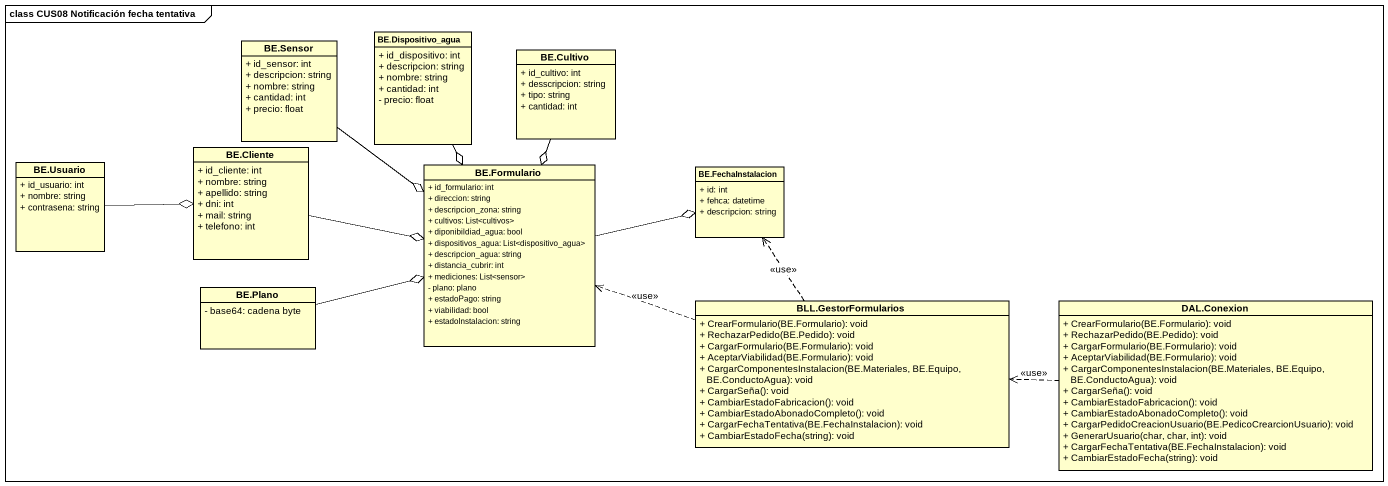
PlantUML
@startuml
mainframe class CUS08 Notificación fecha tentativa
hide circle
hide empty members
skinparam classAttributeIconSize 0
class "BE.Sensor" as BE_Sensor {
  + id_sensor: int
  + descripcion: string
  + nombre: string
  + cantidad: int
  + precio: float
}
class "BE.Dispositivo_agua" as BE_Dispositivo_agua {
  + id_dispositivo: int
  + descripcion: string
  + nombre: string
  + cantidad: int
  - precio: float
}
class "BE.Cultivo" as BE_Cultivo {
  + id_cultivo: int
  + desscripcion: string
  + tipo: string
  + cantidad: int
}
class "BE.Usuario" as BE_Usuario {
  + id_usuario: int
  + nombre: string
  + contrasena: string
}
class "BE.Cliente" as BE_Cliente {
  + id_cliente: int
  + nombre: string
  + apellido: string
  + dni: int
  + mail: string
  + telefono: int
}
class "BE.Formulario" as BE_Formulario {
  + id_formulario: int
  + direccion: string
  + descripcion_zona: string
  + cultivos: List<cultivos>
  + diponibildiad_agua: bool
  + dispositivos_agua: List<dispositivo_agua>
  + descripcion_agua: string
  + distancia_cubrir: int
  + mediciones: List<sensor>
  - plano: plano
  + estadoPago: string
  + viabilidad: bool
  + estadoInstalacion: string
}
class "BE.FechaInstalacion" as BE_FechaInstalacion {
  + id: int
  + fehca: datetime
  + descripcion: string
}
class "BE.Plano" as BE_Plano {
  - base64: cadena byte
}
class "BLL.GestorFormularios" as BLL_GestorFormularios {
  + CrearFormulario(BE.Formulario): void
  + RechazarPedido(BE.Pedido): void
  + CargarFormulario(BE.Formulario): void
  + AceptarViabilidad(BE.Formulario): void
  + CargarComponentesInstalacion(BE.Materiales, BE.Equipo, BE.ConductoAgua): void
  + CargarSeña(): void
  + CambiarEstadoFabricacion(): void
  + CambiarEstadoAbonadoCompleto(): void
  + CargarFechaTentativa(BE.FechaInstalacion): void
  + CambiarEstadoFecha(string): void
}
class "DAL.Conexion" as DAL_Conexion {
  + CrearFormulario(BE.Formulario): void
  + RechazarPedido(BE.Pedido): void
  + CargarFormulario(BE.Formulario): void
  + AceptarViabilidad(BE.Formulario): void
  + CargarComponentesInstalacion(BE.Materiales, BE.Equipo, BE.ConductoAgua): void
  + CargarSeña(): void
  + CambiarEstadoFabricacion(): void
  + CambiarEstadoAbonadoCompleto(): void
  + CargarPedidoCreacionUsuario(BE.PedicoCrearcionUsuario): void
  + GenerarUsuario(char, char, int): void
  + CargarFechaTentativa(BE.FechaInstalacion): void
  + CambiarEstadoFecha(string): void
}
BE_Sensor --o BE_Formulario
BE_Dispositivo_agua --o BE_Formulario
BE_Cultivo --o BE_Formulario
BE_Usuario -right-o BE_Cliente
BE_Cliente -right-o BE_Formulario
BE_Formulario -right-o BE_FechaInstalacion
BE_Plano -right-o BE_Formulario
BLL_GestorFormularios .left.> BE_Formulario : <<use>>
BLL_GestorFormularios .up.> BE_FechaInstalacion : <<use>>
DAL_Conexion .left.> BLL_GestorFormularios : <<use>>
@enduml
